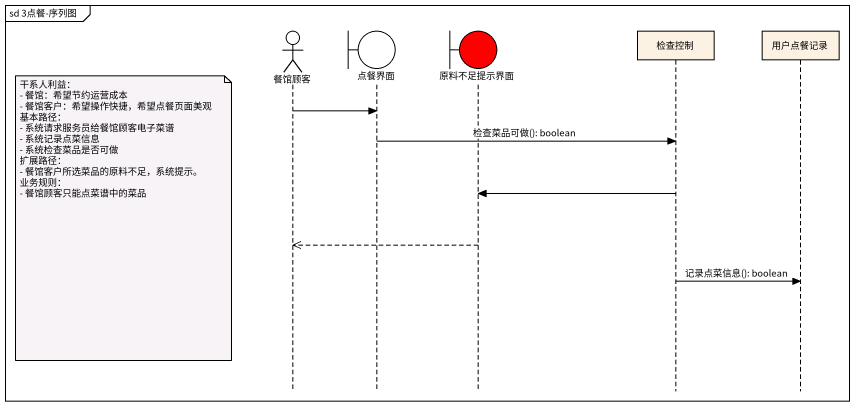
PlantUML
@startuml
mainframe sd 3点餐-序列图
hide footbox
actor 餐馆顾客
boundary 点餐界面
boundary 原料不足提示界面 #FF0000
participant 检查控制
participant 用户点餐记录

餐馆顾客 -> 点餐界面
点餐界面 -> 检查控制 : 检查菜品可做(): boolean
检查控制 -> 原料不足提示界面
note left of 餐馆顾客
  干系人利益：
  - 餐馆：希望节约运营成本
  - 餐馆客户：希望操作快捷，希望点餐页面美观
  基本路径：
  - 系统请求服务员给餐馆顾客电子菜谱
  - 系统记录点菜信息
  - 系统检查菜品是否可做
  扩展路径：
  - 餐馆客户所选菜品的原料不足，系统提示。
  业务规则：
  - 餐馆顾客只能点菜谱中的菜品
end note
原料不足提示界面 -->> 餐馆顾客
检查控制 -> 用户点餐记录 : 记录点菜信息(): boolean
@enduml
